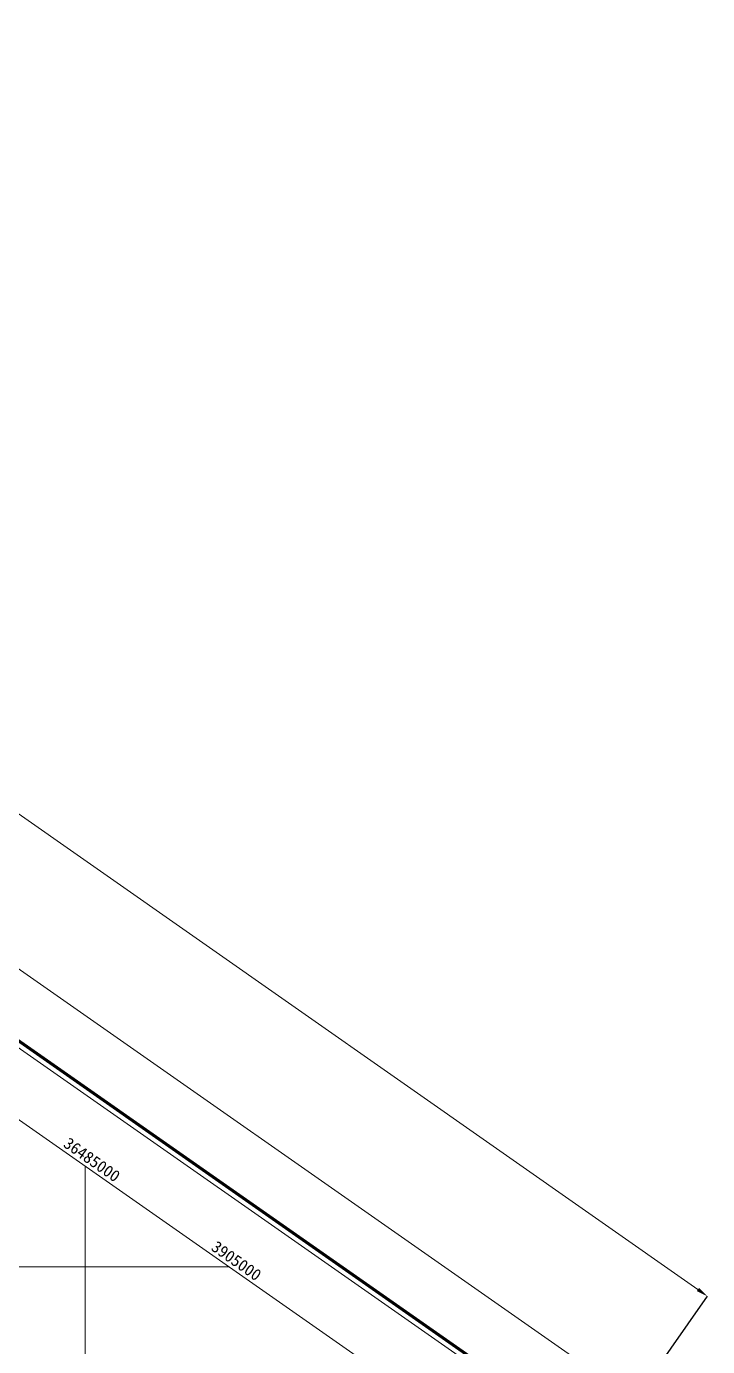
# Model space of a CAD drawing. Header units: inches. Extents: x 36473197 to 36486087, y 3899343 to 3911260.
# Drawn here: x 36484900 to 36486060, y 3904864 to 3907114 of the extents above; entities that cross this region are included whole.
import ezdxf

# ---------------------------------------------------------------- set-up
doc = ezdxf.new("R2010")
doc.units = ezdxf.units.IN
doc.header["$MEASUREMENT"] = 0
doc.layers.get('Defpoints').update_dxf_attribs({"lineweight": 0})
for name, color, linetype, lineweight in [('四盘区辅运巷', 7, 'Continuous', 0), ('经纬网', 7, 'Continuous', 0), ('采掘图', 7, 'Continuous', 0)]:
    doc.layers.add(name, color=color, linetype=linetype, lineweight=lineweight)
doc.styles.add('仿宋', font='simfang.ttf')
doc.styles.add('黑体', font='simhei.ttf')
doc.dimstyles.get("Standard").update_dxf_attribs({"dimtxt": 30, "dimasz": 20, "dimexe": 0.18, "dimexo": 0.0625, "dimgap": 0.09, "dimtad": 1, "dimdec": 0, "dimzin": 0, "dimdsep": 46, "dimtxsty": '仿宋', "dimcen": 0.09, "dimclrd": 150, "dimclre": 150, "dimadec": 0, "dimazin": 0, "dimtfac": 1, "dimtdec": 0, "dimtofl": 0, "dimtmove": 0, "dimatfit": 3, "dimfxl": 1, "dimtolj": 1, "dimtzin": 0, "dimlwd": 0, "dimarcsym": 0})

# ---------------------------------------------------------------- blocks, each defined once
blk = doc.blocks.new('*D204')
at = {"layer": 'Defpoints', "color": 0, "transparency": 16777216}
for p in [(36476925.5, 3911082.4), (36486060.1, 3904950), (36485936.1, 3904772.9)]:
    blk.add_point(p, dxfattribs=at)
at = {"layer": '四盘区辅运巷', "color": 150, "lineweight": -2, "transparency": 16777216}
for p, q in [((36476925.6, 3911082.4), (36477049.7, 3911259.7)), ((36485936.1, 3904772.9), (36486060.3, 3904950.2))]:
    blk.add_line(p, q, dxfattribs=at)
at = {"layer": '四盘区辅运巷', "color": 150, "lineweight": 0, "transparency": 16777216}
blk.add_line((36477066, 3911248.1), (36486043.8, 3904961.5), dxfattribs=at)
at = {"layer": '四盘区辅运巷', "color": 150, "transparency": 16777216}
for points in [[(36477067.9, 3911250.8), (36477064, 3911245.3), (36477049.6, 3911259.5)], [(36486045.7, 3904964.2), (36486041.9, 3904958.8), (36486060.1, 3904950)]]:
    blk.add_solid(points, dxfattribs=at)
at = {"layer": '四盘区辅运巷', "color": 0, "transparency": 16777216, "insert": (36481563.6, 3908117.3), "char_height": 30, "attachment_point": 5, "rotation": 324.9991, "style": '仿宋'}
blk.add_mtext('\\A1;1100', dxfattribs=at)

msp = doc.modelspace()

# ---------------------------------------------------------------- linework, layer by layer
at = {"layer": '四盘区辅运巷', "color": 7, "linetype": 'Continuous', "flags": 128}
for points in [[(36473197.2, 3905757.9), (36482207.8, 3899448.4), (36485936.1, 3904772.9), (36476925.5, 3911082.4), (36473197.2, 3905757.9)], [(36473350.4, 3905784.9), (36482180.7, 3899601.6), (36485782.9, 3904745.9), (36476952.5, 3910929.2), (36473350.4, 3905784.9)]]:
    msp.add_lwpolyline(points, dxfattribs=at)
at = {"layer": '四盘区辅运巷', "color": 7, "linetype": 'Continuous', "lineweight": 100, "flags": 128}
msp.add_lwpolyline([(36473336.5, 3905782.5), (36482183.2, 3899587.7), (36485796.8, 3904748.3), (36476950.1, 3910943.1), (36473336.5, 3905782.5)], dxfattribs=at)
at = {"layer": '经纬网', "color": 7, "linetype": 'Continuous', "lineweight": 9}
for p, q in [((36485000, 3903802.2), (36485000, 3905172)), ((36485245.6, 3905000), (36476147.6, 3905000))]:
    msp.add_line(p, q, dxfattribs=at)
at = {"layer": '经纬网', "color": 7, "linetype": 'Continuous', "lineweight": 9, "flags": 128}
msp.add_lwpolyline([(36482156.2, 3899740.9), (36473489.7, 3905809.5), (36476977.1, 3910789.9), (36485643.6, 3904721.3), (36482156.2, 3899740.9)], dxfattribs=at)
at = {"layer": '采掘图', "linetype": 'Continuous', "flags": 128}
msp.add_lwpolyline([(36476977.1, 3910789.9), (36485643.6, 3904721.3), (36482156.2, 3899740.9), (36473489.7, 3905809.5), (36476977.1, 3910789.9)], dxfattribs=at)

# ---------------------------------------------------------------- texts
at = {"layer": '经纬网', "color": 7, "style": '黑体'}
for s, p in [('36485000', (36484961.5, 3905205.9)), ('3905000', (36485213.2, 3905029.7))]:
    msp.add_text(s, height=20, rotation=324.9991, dxfattribs=at).set_placement(p)

# ---------------------------------------------------------------- dimensions: what is measured, and where the dimension line sits
at = {"layer": '四盘区辅运巷'}
dim = msp.add_aligned_dim(p1=(36476925.5, 3911082.4), p2=(36485936.1, 3904772.9), distance=216.3, text='1100', dimstyle='Standard', dxfattribs=at)
dim.commit()
dim.dimension.update_dxf_attribs({"geometry": '*D204', "text_midpoint": (36481563.6, 3908117.3)})

doc.saveas('drawing.dxf')
